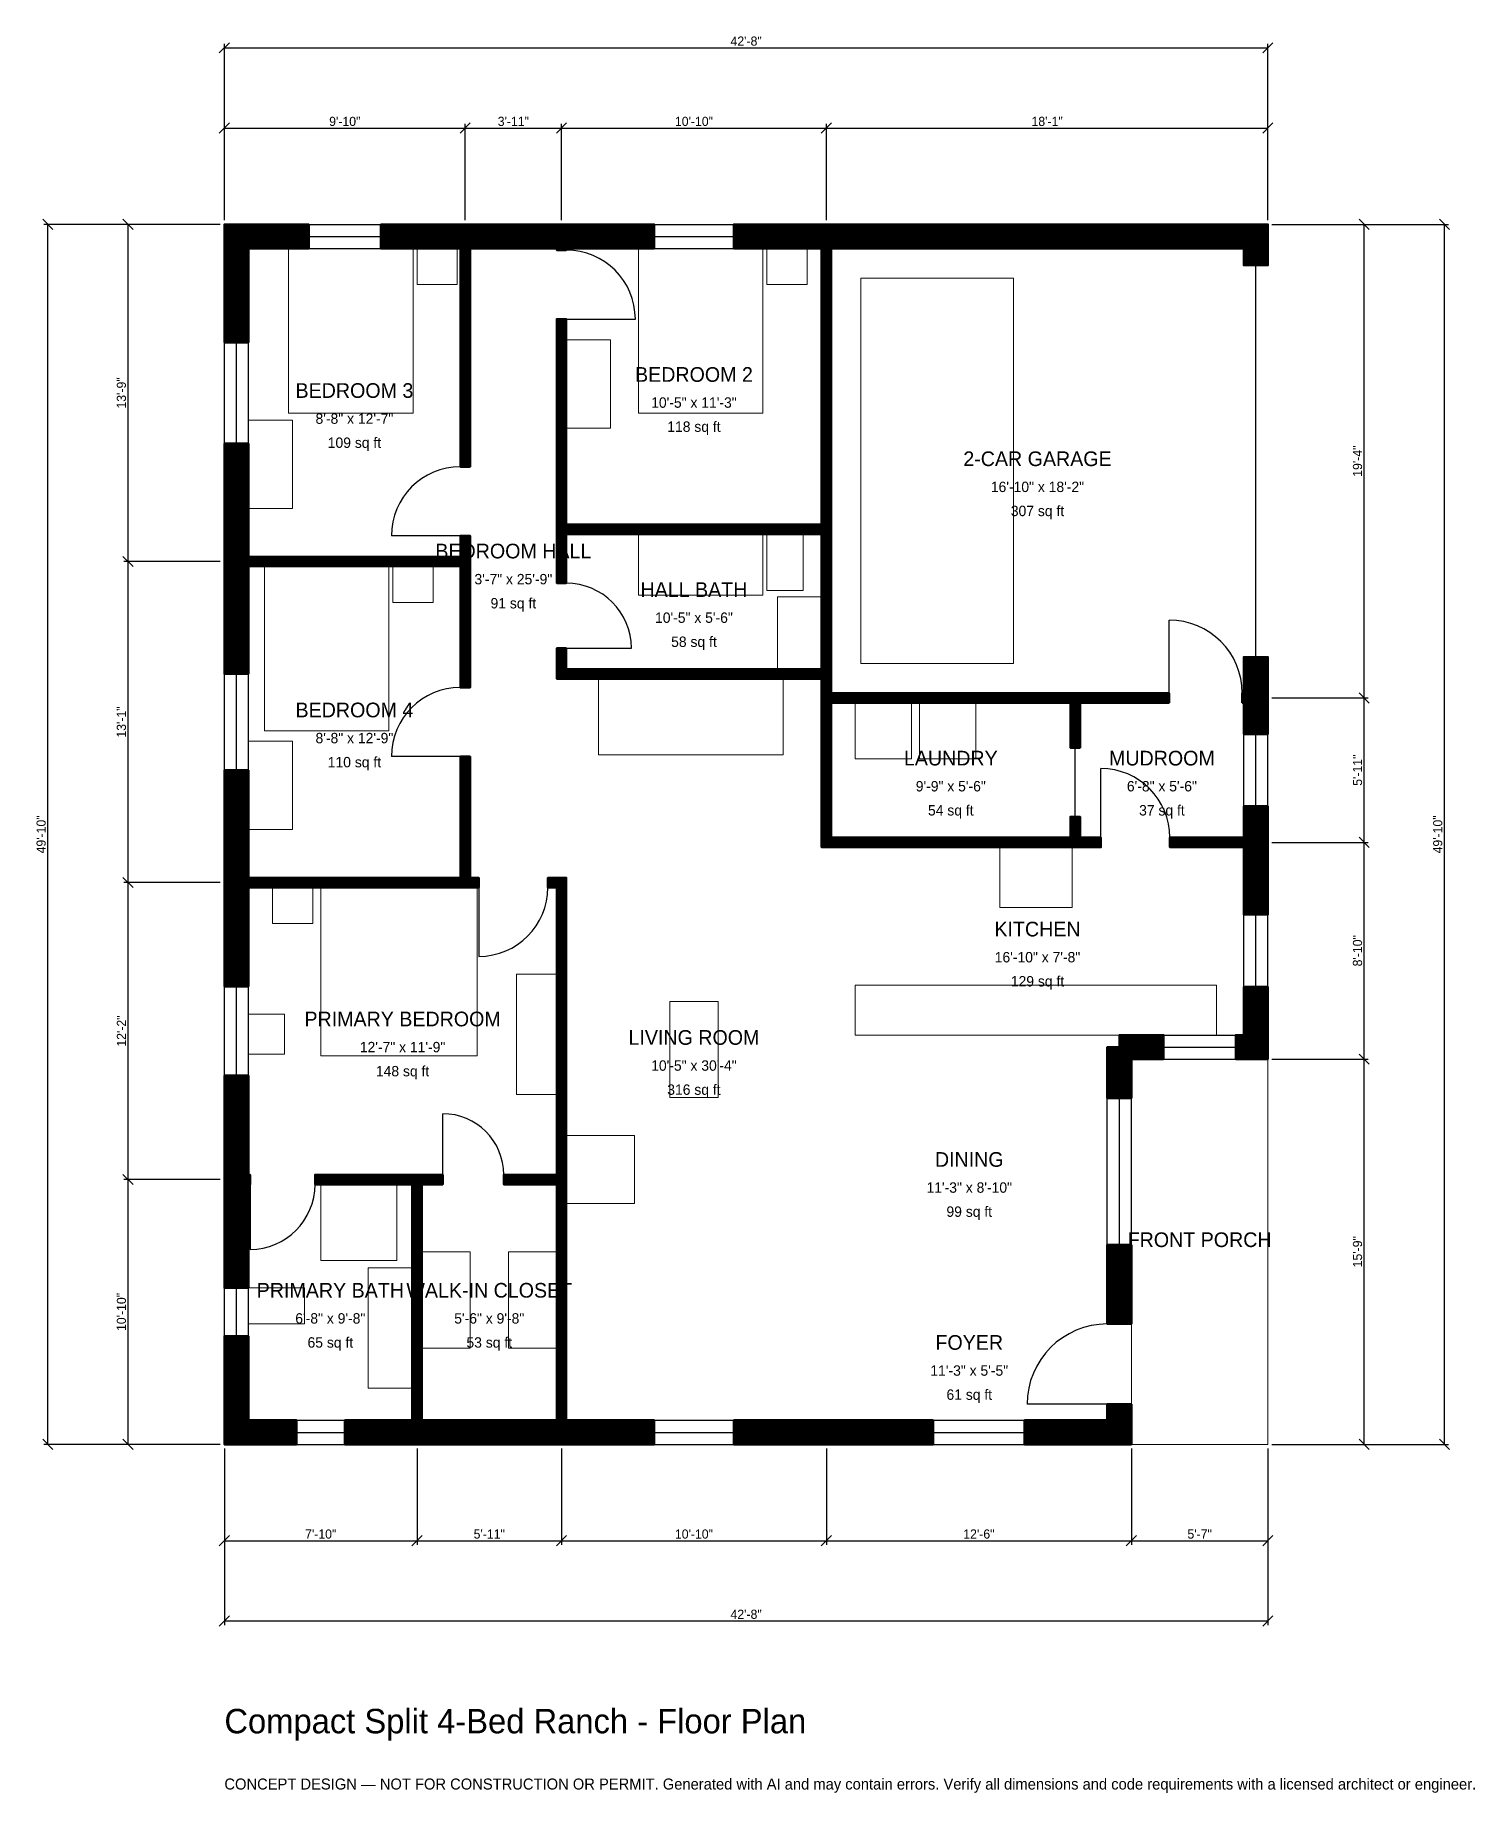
# Model space of a CAD drawing. Header units: inches. Extents: x -93 to 613, y -171 to 691.
import ezdxf
from ezdxf.enums import TextEntityAlignment as Align

# ---------------------------------------------------------------- set-up
doc = ezdxf.new("R2010")
doc.units = ezdxf.units.IN
doc.header["$MEASUREMENT"] = 0
doc.linetypes.add('DASHED', pattern=[0.6, 0.5, -0.1])
for name, color, linetype, lineweight in [('A-ANNO-DIMS', 1, 'Continuous', 13), ('A-ANNO-TEXT', 7, 'Continuous', 18), ('A-AREA-IDEN', 7, 'Continuous', 18), ('A-DOOR', 2, 'Continuous', 25), ('A-FLOR-FIXT', 9, 'Continuous', 13), ('A-FURN', 9, 'Continuous', 13), ('A-GLAZ', 4, 'Continuous', 25), ('A-SITE-PAVE', 8, 'Continuous', 13), ('A-WALL', 7, 'Continuous', 50), ('A-WALL-PATT', 8, 'Continuous', 13)]:
    doc.layers.add(name, color=color, linetype=linetype, lineweight=lineweight)
doc.dimstyles.new('PLAN', dxfattribs={"dimtxt": 4.5, "dimasz": 3, "dimexe": 2, "dimexo": 2, "dimgap": 1, "dimtad": 1, "dimdec": 0, "dimlunit": 4, "dimtsz": 2.5, "dimcen": 2.5, "dimclrd": 1, "dimclre": 1, "dimazin": 3, "dimtfac": 1, "dimtmove": 0, "dimatfit": 3})

msp = doc.modelspace()

# ---------------------------------------------------------------- hatches: boundary and pattern name
at = {"layer": 'A-WALL-PATT'}
h = msp.add_hatch(dxfattribs=at)
h.set_pattern_fill('ANSI31', color=8, scale=0.8)
h.paths.add_polyline_path([(159.4488, 0), (100.3937, 0), (96.8504, 0), (96.8504, 0), (92.126, 0), (92.126, 0), (88.5827, 0), (59.0551, 0), (59.0551, 11.811), (88.5827, 11.811), (92.126, 11.811), (92.126, 127.5591), (44.4882, 127.5591), (44.4882, 132.2835), (92.126, 132.2835), (96.8504, 132.2835), (107.0866, 132.2835), (107.0866, 127.5591), (96.8504, 127.5591), (96.8504, 11.811), (100.3937, 11.811), (159.4488, 11.811), (162.9921, 11.811), (162.9921, 127.5591), (137.0079, 127.5591), (137.0079, 132.2835), (162.9921, 132.2835), (162.9921, 273.2283), (158.6614, 273.2283), (158.6614, 277.9528), (162.9921, 277.9528), (167.7165, 277.9528), (167.7165, 273.2283), (167.7165, 132.2835), (167.7165, 127.5591), (167.7165, 11.811), (171.2598, 11.811), (210.8268, 11.811), (210.8268, 0), (171.2598, 0), (167.7165, 0), (167.7165, 0), (162.9921, 0), (162.9921, 0), (159.4488, 0)])
h.paths.add_polyline_path([(11.811, 0), (11.811, 0), (0, 0), (0, 0), (0, 0), (0, 11.811), (0, 11.811), (0, 53.1496), (11.811, 53.1496), (11.811, 11.811), (35.4331, 11.811), (35.4331, 0), (11.811, 0)])
h.paths.add_polyline_path([(0, 124.0157), (0, 127.5591), (0, 127.5591), (0, 132.2835), (0, 132.2835), (0, 135.8268), (0, 180.9055), (11.811, 180.9055), (11.811, 135.8268), (11.811, 132.2835), (12.5984, 132.2835), (12.5984, 127.5591), (11.811, 127.5591), (11.811, 124.0157), (11.811, 76.7717), (0, 76.7717), (0, 124.0157)])
h.paths.add_polyline_path([(0, 269.685), (0, 273.2283), (0, 273.2283), (0, 277.9528), (0, 277.9528), (0, 281.4961), (0, 330.7087), (11.811, 330.7087), (11.811, 281.4961), (11.811, 277.9528), (115.748, 277.9528), (115.748, 337.4016), (120.4724, 337.4016), (120.4724, 277.9528), (124.8031, 277.9528), (124.8031, 273.2283), (120.4724, 273.2283), (115.748, 273.2283), (11.811, 273.2283), (11.811, 269.685), (11.811, 224.6063), (0, 224.6063), (0, 269.685)])
h.paths.add_polyline_path([(0, 427.1654), (0, 430.7087), (0, 430.7087), (0, 435.4331), (0, 435.4331), (0, 438.9764), (0, 490.9449), (11.811, 490.9449), (11.811, 438.9764), (11.811, 435.4331), (115.748, 435.4331), (115.748, 445.6693), (120.4724, 445.6693), (120.4724, 435.4331), (120.4724, 430.7087), (120.4724, 371.2598), (115.748, 371.2598), (115.748, 430.7087), (11.811, 430.7087), (11.811, 427.1654), (11.811, 377.9528), (0, 377.9528), (0, 427.1654)])
h.paths.add_polyline_path([(0, 586.6142), (0, 586.6142), (0, 598.4252), (0, 598.4252), (0, 598.4252), (11.811, 598.4252), (11.811, 598.4252), (41.3386, 598.4252), (41.3386, 586.6142), (11.811, 586.6142), (11.811, 540.5512), (0, 540.5512), (0, 586.6142)])
h.paths.add_polyline_path([(112.2047, 598.4252), (115.748, 598.4252), (115.748, 598.4252), (120.4724, 598.4252), (120.4724, 598.4252), (124.0157, 598.4252), (159.4488, 598.4252), (162.9921, 598.4252), (162.9921, 598.4252), (167.7165, 598.4252), (167.7165, 598.4252), (171.2598, 598.4252), (210.8268, 598.4252), (210.8268, 586.6142), (171.2598, 586.6142), (167.7165, 586.6142), (167.7165, 585.8268), (162.9921, 585.8268), (162.9921, 586.6142), (159.4488, 586.6142), (124.0157, 586.6142), (120.4724, 586.6142), (120.4724, 479.5276), (115.748, 479.5276), (115.748, 586.6142), (112.2047, 586.6142), (76.7717, 586.6142), (76.7717, 598.4252), (112.2047, 598.4252)])
h.paths.add_polyline_path([(289.3701, 598.4252), (289.3701, 598.4252), (292.9134, 598.4252), (292.9134, 598.4252), (297.6378, 598.4252), (297.6378, 598.4252), (500, 598.4252), (500, 598.4252), (511.811, 598.4252), (511.811, 598.4252), (511.8111, 598.4252), (511.8111, 586.6142), (511.811, 586.6142), (511.811, 578.3465), (500, 578.3465), (500, 586.6142), (301.1811, 586.6142), (301.1811, 586.6142), (297.6378, 586.6142), (297.6378, 451.1811), (297.6378, 446.4567), (297.6378, 380.315), (297.6378, 375.5906), (297.6378, 368.5039), (414.9606, 368.5039), (419.685, 368.5039), (463.3858, 368.5039), (463.3858, 363.7795), (419.685, 363.7795), (419.685, 341.7323), (414.9606, 341.7323), (414.9606, 363.7795), (297.6378, 363.7795), (297.6378, 297.6378), (414.9606, 297.6378), (414.9606, 307.874), (419.685, 307.874), (419.685, 297.6378), (429.9213, 297.6378), (429.9213, 292.9134), (419.685, 292.9134), (414.9606, 292.9134), (297.6378, 292.9134), (292.9134, 292.9134), (292.9134, 297.6378), (292.9134, 363.7795), (292.9134, 368.5039), (292.9134, 375.5906), (167.7165, 375.5906), (162.9921, 375.5906), (162.9921, 380.315), (162.9921, 390.5512), (167.7165, 390.5512), (167.7165, 380.315), (292.9134, 380.315), (292.9134, 446.4567), (167.7165, 446.4567), (167.7165, 422.4409), (162.9921, 422.4409), (162.9921, 446.4567), (162.9921, 451.1811), (162.9921, 551.9685), (167.7165, 551.9685), (167.7165, 451.1811), (292.9134, 451.1811), (292.9134, 586.6142), (249.8031, 586.6142), (249.8031, 598.4252), (289.3701, 598.4252)])
h.paths.add_polyline_path([(511.811, 372.0472), (511.811, 368.5039), (511.8111, 368.5039), (511.8111, 363.7795), (511.811, 363.7795), (511.811, 360.2362), (511.811, 348.4252), (500, 348.4252), (500, 360.2362), (500, 363.7795), (499.2126, 363.7795), (499.2126, 368.5039), (500, 368.5039), (500, 372.0472), (500, 386.2205), (511.811, 386.2205), (511.811, 372.0472)])
h.paths.add_polyline_path([(511.811, 301.1811), (511.811, 297.6378), (511.8111, 297.6378), (511.8111, 292.9134), (511.811, 292.9134), (511.811, 289.3701), (511.811, 259.8425), (500, 259.8425), (500, 289.3701), (500, 292.9134), (463.7795, 292.9134), (463.7795, 297.6378), (500, 297.6378), (500, 301.1811), (500, 312.9921), (511.811, 312.9921), (511.811, 301.1811)])
h.paths.add_polyline_path([(511.811, 200.7874), (511.8111, 200.7874), (511.8111, 188.9764), (511.811, 188.9764), (511.811, 188.9763), (500, 188.9763), (500, 188.9764), (496.063, 188.9764), (496.063, 200.7874), (500, 200.7874), (500, 224.4094), (511.811, 224.4094), (511.811, 200.7874)])
h.paths.add_polyline_path([(444.8819, 188.9764), (444.8819, 169.8819), (433.0709, 169.8819), (433.0709, 194.8819), (438.9764, 194.8819), (438.9764, 200.7874), (460.6299, 200.7874), (460.6299, 188.9764), (444.8819, 188.9764)])
h.paths.add_polyline_path([(444.8819, 84.6457), (444.8819, 72.8346), (444.8819, 59.0551), (433.0709, 59.0551), (433.0709, 72.8346), (433.0709, 84.6457), (433.0709, 97.8346), (444.8819, 97.8346), (444.8819, 84.6457)])
h.paths.add_polyline_path([(444.8819, 11.811), (444.8819, 11.811), (444.8819, 0), (444.8819, 0), (444.8819, 0), (433.0709, 0), (433.0709, 0), (392.5197, 0), (392.5197, 11.811), (433.0709, 11.811), (433.0709, 19.685), (444.8819, 19.685), (444.8819, 11.811)])
h.paths.add_polyline_path([(301.1811, 0), (289.3701, 0), (249.8031, 0), (249.8031, 11.811), (289.3701, 11.811), (301.1811, 11.811), (347.6378, 11.811), (347.6378, 0), (301.1811, 0)])

# ---------------------------------------------------------------- linework, layer by layer
at = {"layer": 'A-DOOR', "linetype": 'DASHED'}
msp.add_line((505.9055, 386.2205), (505.9055, 578.3465), dxfattribs=at)
at = {"layer": 'A-DOOR'}
for p, q in [((167.7165, 551.9685), (201.5748, 551.9685)), ((115.748, 445.6693), (81.8898, 445.6693)), ((463.3858, 368.5039), (463.3858, 404.3307)), ((167.7165, 390.5512), (199.6063, 390.5512)), ((115.748, 337.4016), (81.8898, 337.4016)), ((417.3228, 307.874), (417.3228, 341.7323)), ((429.9213, 297.6378), (429.9213, 331.4961)), ((124.8031, 273.2283), (124.8031, 239.3701)), ((107.0866, 132.2835), (107.0866, 162.2047)), ((12.5984, 127.5591), (12.5984, 95.6693)), ((433.0709, 19.685), (393.7008, 19.685))]:
    msp.add_line(p, q, dxfattribs=at)
for centre, radius, start, end in [((167.7165, 551.9685), 33.8583, 0, 90), ((115.748, 445.6693), 33.8583, 90, 180), ((167.7165, 390.5512), 31.8898, 0, 90), ((463.3858, 368.5039), 35.8268, 0, 90), ((115.748, 337.4016), 33.8583, 90, 180), ((429.9213, 297.6378), 33.8583, 0, 90), ((124.8031, 273.2283), 33.8583, 270, 360), ((107.0866, 132.2835), 29.9213, 0, 90), ((12.5984, 127.5591), 31.8898, 270, 360), ((433.0709, 19.685), 39.3701, 90, 180)]:
    msp.add_arc(centre, radius, start, end, dxfattribs=at)
at = {"layer": 'A-FLOR-FIXT'}
for points in [[(203.1496, 416.5354), (264.1732, 416.5354), (264.1732, 446.4567), (203.1496, 446.4567)], [(266.1417, 418.8976), (283.8583, 418.8976), (283.8583, 446.4567), (266.1417, 446.4567)], [(271.2598, 380.315), (292.9134, 380.315), (292.9134, 415.748), (271.2598, 415.748)], [(309.4488, 200.7874), (486.6142, 200.7874), (486.6142, 225.1969), (309.4488, 225.1969)], [(47.2441, 90.1575), (84.6457, 90.1575), (84.6457, 127.5591), (47.2441, 127.5591)], [(70.4724, 27.5591), (92.126, 27.5591), (92.126, 86.6142), (70.4724, 86.6142)], [(11.811, 59.0551), (39.3701, 59.0551), (39.3701, 76.7717), (11.811, 76.7717)]]:
    msp.add_lwpolyline(points, close=True, dxfattribs=at)
at = {"layer": 'A-FURN'}
for points in [[(31.4961, 505.9055), (92.5197, 505.9055), (92.5197, 586.6142), (31.4961, 586.6142)], [(94.4882, 568.8976), (114.1732, 568.8976), (114.1732, 586.6142), (94.4882, 586.6142)], [(203.1496, 505.9055), (264.1732, 505.9055), (264.1732, 586.6142), (203.1496, 586.6142)], [(266.1417, 568.8976), (285.8268, 568.8976), (285.8268, 586.6142), (266.1417, 586.6142)], [(312.2047, 383.0709), (387.0079, 383.0709), (387.0079, 572.0472), (312.2047, 572.0472)], [(167.7165, 498.4252), (189.3701, 498.4252), (189.3701, 541.7323), (167.7165, 541.7323)], [(11.811, 459.0551), (33.4646, 459.0551), (33.4646, 502.3622), (11.811, 502.3622)], [(19.685, 350), (80.7087, 350), (80.7087, 430.7087), (19.685, 430.7087)], [(82.6772, 412.9921), (102.3622, 412.9921), (102.3622, 430.7087), (82.6772, 430.7087)], [(183.4646, 338.189), (274.0157, 338.189), (274.0157, 375.5906), (183.4646, 375.5906)], [(309.4488, 336.2205), (337.0079, 336.2205), (337.0079, 363.7795), (309.4488, 363.7795)], [(340.9449, 336.2205), (368.5039, 336.2205), (368.5039, 363.7795), (340.9449, 363.7795)], [(11.811, 301.5748), (33.4646, 301.5748), (33.4646, 344.8819), (11.811, 344.8819)], [(380.315, 263.3858), (415.748, 263.3858), (415.748, 292.9134), (380.315, 292.9134)], [(23.622, 255.5118), (43.3071, 255.5118), (43.3071, 273.2283), (23.622, 273.2283)], [(47.2441, 190.5512), (124.0157, 190.5512), (124.0157, 273.2283), (47.2441, 273.2283)], [(143.3071, 171.6535), (162.9921, 171.6535), (162.9921, 230.7087), (143.3071, 230.7087)], [(218.5039, 170.0787), (242.126, 170.0787), (242.126, 217.3228), (218.5039, 217.3228)], [(11.811, 191.3386), (29.5276, 191.3386), (29.5276, 211.0236), (11.811, 211.0236)], [(167.7165, 118.1102), (201.1811, 118.1102), (201.1811, 151.5748), (167.7165, 151.5748)], [(96.8504, 47.2441), (120.4724, 47.2441), (120.4724, 94.4882), (96.8504, 94.4882)], [(139.3701, 47.2441), (162.9921, 47.2441), (162.9921, 94.4882), (139.3701, 94.4882)]]:
    msp.add_lwpolyline(points, close=True, dxfattribs=at)
at = {"layer": 'A-GLAZ'}
for p, q in [((41.3386, 598.4252), (76.7717, 598.4252)), ((210.8268, 598.4252), (249.8031, 598.4252)), ((41.3386, 592.5197), (76.7717, 592.5197)), ((41.3386, 586.6142), (76.7717, 586.6142)), ((210.8268, 592.5197), (249.8031, 592.5197)), ((210.8268, 586.6142), (249.8031, 586.6142)), ((0, 490.9449), (0, 540.5512)), ((5.9055, 490.9449), (5.9055, 540.5512)), ((11.811, 490.9449), (11.811, 540.5512)), ((0, 330.7087), (0, 377.9528)), ((5.9055, 330.7087), (5.9055, 377.9528)), ((11.811, 330.7087), (11.811, 377.9528)), ((500, 312.9921), (500, 348.4252)), ((505.9055, 312.9921), (505.9055, 348.4252)), ((511.811, 312.9921), (511.811, 348.4252)), ((500, 224.4094), (500, 259.8425)), ((505.9055, 224.4094), (505.9055, 259.8425)), ((511.811, 224.4094), (511.811, 259.8425)), ((0, 180.9055), (0, 224.6063)), ((5.9055, 180.9055), (5.9055, 224.6063)), ((11.811, 180.9055), (11.811, 224.6063)), ((460.6299, 200.7874), (496.063, 200.7874)), ((460.6299, 194.8819), (496.063, 194.8819)), ((460.6299, 188.9764), (496.063, 188.9764)), ((433.0709, 97.8346), (433.0709, 169.8819)), ((438.9764, 97.8346), (438.9764, 169.8819)), ((444.8819, 97.8346), (444.8819, 169.8819)), ((0, 53.1496), (0, 76.7717)), ((5.9055, 53.1496), (5.9055, 76.7717)), ((11.811, 53.1496), (11.811, 76.7717)), ((35.4331, 11.811), (59.0551, 11.811)), ((210.8268, 11.811), (249.8031, 11.811)), ((347.6378, 11.811), (392.5197, 11.811)), ((35.4331, 5.9055), (59.0551, 5.9055)), ((35.4331, 0), (59.0551, 0)), ((210.8268, 5.9055), (249.8031, 5.9055)), ((210.8268, 0), (249.8031, 0)), ((347.6378, 5.9055), (392.5197, 5.9055)), ((347.6378, 0), (392.5197, 0))]:
    msp.add_line(p, q, dxfattribs=at)
at = {"layer": 'A-SITE-PAVE', "linetype": 'DASHED'}
msp.add_lwpolyline([(444.8819, 0), (511.811, 0), (511.811, 188.9764), (444.8819, 188.9764)], close=True, dxfattribs=at)
at = {"layer": 'A-WALL'}
for points in [[(0, 586.6142), (0, 586.6142), (0, 598.4252), (0, 598.4252), (0, 598.4252), (11.811, 598.4252), (11.811, 598.4252), (41.3386, 598.4252), (41.3386, 586.6142), (11.811, 586.6142), (11.811, 540.5512), (0, 540.5512), (0, 586.6142)], [(112.2047, 598.4252), (115.748, 598.4252), (115.748, 598.4252), (120.4724, 598.4252), (120.4724, 598.4252), (124.0157, 598.4252), (159.4488, 598.4252), (162.9921, 598.4252), (162.9921, 598.4252), (167.7165, 598.4252), (167.7165, 598.4252), (171.2598, 598.4252), (210.8268, 598.4252), (210.8268, 586.6142), (171.2598, 586.6142), (167.7165, 586.6142), (167.7165, 585.8268), (162.9921, 585.8268), (162.9921, 586.6142), (159.4488, 586.6142), (124.0157, 586.6142), (120.4724, 586.6142), (120.4724, 479.5276), (115.748, 479.5276), (115.748, 586.6142), (112.2047, 586.6142), (76.7717, 586.6142), (76.7717, 598.4252), (112.2047, 598.4252)], [(289.3701, 598.4252), (289.3701, 598.4252), (292.9134, 598.4252), (292.9134, 598.4252), (297.6378, 598.4252), (297.6378, 598.4252), (500, 598.4252), (500, 598.4252), (511.811, 598.4252), (511.811, 598.4252), (511.8111, 598.4252), (511.8111, 586.6142), (511.811, 586.6142), (511.811, 578.3465), (500, 578.3465), (500, 586.6142), (301.1811, 586.6142), (301.1811, 586.6142), (297.6378, 586.6142), (297.6378, 451.1811), (297.6378, 446.4567), (297.6378, 380.315), (297.6378, 375.5906), (297.6378, 368.5039), (414.9606, 368.5039), (419.685, 368.5039), (463.3858, 368.5039), (463.3858, 363.7795), (419.685, 363.7795), (419.685, 341.7323), (414.9606, 341.7323), (414.9606, 363.7795), (297.6378, 363.7795), (297.6378, 297.6378), (414.9606, 297.6378), (414.9606, 307.874), (419.685, 307.874), (419.685, 297.6378), (429.9213, 297.6378), (429.9213, 292.9134), (419.685, 292.9134), (414.9606, 292.9134), (297.6378, 292.9134), (292.9134, 292.9134), (292.9134, 297.6378), (292.9134, 363.7795), (292.9134, 368.5039), (292.9134, 375.5906), (167.7165, 375.5906), (162.9921, 375.5906), (162.9921, 380.315), (162.9921, 390.5512), (167.7165, 390.5512), (167.7165, 380.315), (292.9134, 380.315), (292.9134, 446.4567), (167.7165, 446.4567), (167.7165, 422.4409), (162.9921, 422.4409), (162.9921, 446.4567), (162.9921, 451.1811), (162.9921, 551.9685), (167.7165, 551.9685), (167.7165, 451.1811), (292.9134, 451.1811), (292.9134, 586.6142), (249.8031, 586.6142), (249.8031, 598.4252), (289.3701, 598.4252)], [(0, 427.1654), (0, 430.7087), (0, 430.7087), (0, 435.4331), (0, 435.4331), (0, 438.9764), (0, 490.9449), (11.811, 490.9449), (11.811, 438.9764), (11.811, 435.4331), (115.748, 435.4331), (115.748, 445.6693), (120.4724, 445.6693), (120.4724, 435.4331), (120.4724, 430.7087), (120.4724, 371.2598), (115.748, 371.2598), (115.748, 430.7087), (11.811, 430.7087), (11.811, 427.1654), (11.811, 377.9528), (0, 377.9528), (0, 427.1654)], [(511.811, 372.0472), (511.811, 368.5039), (511.8111, 368.5039), (511.8111, 363.7795), (511.811, 363.7795), (511.811, 360.2362), (511.811, 348.4252), (500, 348.4252), (500, 360.2362), (500, 363.7795), (499.2126, 363.7795), (499.2126, 368.5039), (500, 368.5039), (500, 372.0472), (500, 386.2205), (511.811, 386.2205), (511.811, 372.0472)], [(0, 269.685), (0, 273.2283), (0, 273.2283), (0, 277.9528), (0, 277.9528), (0, 281.4961), (0, 330.7087), (11.811, 330.7087), (11.811, 281.4961), (11.811, 277.9528), (115.748, 277.9528), (115.748, 337.4016), (120.4724, 337.4016), (120.4724, 277.9528), (124.8031, 277.9528), (124.8031, 273.2283), (120.4724, 273.2283), (115.748, 273.2283), (11.811, 273.2283), (11.811, 269.685), (11.811, 224.6063), (0, 224.6063), (0, 269.685)], [(511.811, 301.1811), (511.811, 297.6378), (511.8111, 297.6378), (511.8111, 292.9134), (511.811, 292.9134), (511.811, 289.3701), (511.811, 259.8425), (500, 259.8425), (500, 289.3701), (500, 292.9134), (463.7795, 292.9134), (463.7795, 297.6378), (500, 297.6378), (500, 301.1811), (500, 312.9921), (511.811, 312.9921), (511.811, 301.1811)], [(159.4488, 0), (100.3937, 0), (96.8504, 0), (96.8504, 0), (92.126, 0), (92.126, 0), (88.5827, 0), (59.0551, 0), (59.0551, 11.811), (88.5827, 11.811), (92.126, 11.811), (92.126, 127.5591), (44.4882, 127.5591), (44.4882, 132.2835), (92.126, 132.2835), (96.8504, 132.2835), (107.0866, 132.2835), (107.0866, 127.5591), (96.8504, 127.5591), (96.8504, 11.811), (100.3937, 11.811), (159.4488, 11.811), (162.9921, 11.811), (162.9921, 127.5591), (137.0079, 127.5591), (137.0079, 132.2835), (162.9921, 132.2835), (162.9921, 273.2283), (158.6614, 273.2283), (158.6614, 277.9528), (162.9921, 277.9528), (167.7165, 277.9528), (167.7165, 273.2283), (167.7165, 132.2835), (167.7165, 127.5591), (167.7165, 11.811), (171.2598, 11.811), (210.8268, 11.811), (210.8268, 0), (171.2598, 0), (167.7165, 0), (167.7165, 0), (162.9921, 0), (162.9921, 0), (159.4488, 0)], [(511.811, 200.7874), (511.8111, 200.7874), (511.8111, 188.9764), (511.811, 188.9764), (511.811, 188.9763), (500, 188.9763), (500, 188.9764), (496.063, 188.9764), (496.063, 200.7874), (500, 200.7874), (500, 224.4094), (511.811, 224.4094), (511.811, 200.7874)], [(444.8819, 188.9764), (444.8819, 169.8819), (433.0709, 169.8819), (433.0709, 194.8819), (438.9764, 194.8819), (438.9764, 200.7874), (460.6299, 200.7874), (460.6299, 188.9764), (444.8819, 188.9764)], [(0, 124.0157), (0, 127.5591), (0, 127.5591), (0, 132.2835), (0, 132.2835), (0, 135.8268), (0, 180.9055), (11.811, 180.9055), (11.811, 135.8268), (11.811, 132.2835), (12.5984, 132.2835), (12.5984, 127.5591), (11.811, 127.5591), (11.811, 124.0157), (11.811, 76.7717), (0, 76.7717), (0, 124.0157)], [(444.8819, 84.6457), (444.8819, 72.8346), (444.8819, 59.0551), (433.0709, 59.0551), (433.0709, 72.8346), (433.0709, 84.6457), (433.0709, 97.8346), (444.8819, 97.8346), (444.8819, 84.6457)], [(11.811, 0), (11.811, 0), (0, 0), (0, 0), (0, 0), (0, 11.811), (0, 11.811), (0, 53.1496), (11.811, 53.1496), (11.811, 11.811), (35.4331, 11.811), (35.4331, 0), (11.811, 0)], [(444.8819, 11.811), (444.8819, 11.811), (444.8819, 0), (444.8819, 0), (444.8819, 0), (433.0709, 0), (433.0709, 0), (392.5197, 0), (392.5197, 11.811), (433.0709, 11.811), (433.0709, 19.685), (444.8819, 19.685), (444.8819, 11.811)], [(301.1811, 0), (289.3701, 0), (249.8031, 0), (249.8031, 11.811), (289.3701, 11.811), (301.1811, 11.811), (347.6378, 11.811), (347.6378, 0), (301.1811, 0)]]:
    msp.add_lwpolyline(points, close=True, dxfattribs=at)

# ---------------------------------------------------------------- texts
at = {"layer": 'A-ANNO-TEXT'}
for s, height, p in [('Compact Split 4-Bed Ranch - Floor Plan', 12, (0, -141.7323)), ('CONCEPT DESIGN — NOT FOR CONSTRUCTION OR PERMIT. Generated with AI and may contain errors. Verify all dimensions and code requirements with a licensed architect or engineer.', 5.4, (0, -169.2913))]:
    msp.add_text(s, height=height, dxfattribs=at).set_placement(p)
at = {"layer": 'A-AREA-IDEN'}
for s, height, p in [('BEDROOM 2', 7.2, (230.315, 524.8031)), ('BEDROOM 3', 7.2, (63.7795, 516.9291)), ('10\'-5" x 11\'-3"', 5.1, (230.315, 511.0236)), ('8\'-8" x 12\'-7"', 5.1, (63.7795, 503.1496)), ('118 sq ft', 5.1, (230.315, 499.2126)), ('109 sq ft', 5.1, (63.7795, 491.3386)), ('2-CAR GARAGE', 7.2, (398.8189, 483.4646)), ('16\'-10" x 18\'-2"', 5.1, (398.8189, 469.685)), ('307 sq ft', 5.1, (398.8189, 457.874)), ('BEDROOM HALL', 7.2, (141.7323, 438.189)), ('3\'-7" x 25\'-9"', 5.1, (141.7323, 424.4094)), ('HALL BATH', 7.2, (230.315, 419.2913)), ('91 sq ft', 5.1, (141.7323, 412.5984)), ('10\'-5" x 5\'-6"', 5.1, (230.315, 405.5118)), ('58 sq ft', 5.1, (230.315, 393.7008)), ('BEDROOM 4', 7.2, (63.7795, 360.2362)), ('8\'-8" x 12\'-9"', 5.1, (63.7795, 346.4567)), ('110 sq ft', 5.1, (63.7795, 334.6457)), ('LAUNDRY', 7.2, (356.2992, 336.6142)), ('MUDROOM', 7.2, (459.8425, 336.6142)), ('9\'-9" x 5\'-6"', 5.1, (356.2992, 322.8346)), ('6\'-8" x 5\'-6"', 5.1, (459.8425, 322.8346)), ('54 sq ft', 5.1, (356.2992, 311.0236)), ('37 sq ft', 5.1, (459.8425, 311.0236)), ('KITCHEN', 7.2, (398.8189, 252.7559)), ('16\'-10" x 7\'-8"', 5.1, (398.8189, 238.9764)), ('129 sq ft', 5.1, (398.8189, 227.1654)), ('PRIMARY BEDROOM', 7.2, (87.4016, 208.6614)), ('LIVING ROOM', 7.2, (230.315, 199.6063)), ('12\'-7" x 11\'-9"', 5.1, (87.4016, 194.8819)), ('148 sq ft', 5.1, (87.4016, 183.0709)), ('10\'-5" x 30\'-4"', 5.1, (230.315, 185.8268)), ('316 sq ft', 5.1, (230.315, 174.0157)), ('DINING', 7.2, (365.3543, 139.7638)), ('11\'-3" x 8\'-10"', 5.1, (365.3543, 125.9843)), ('99 sq ft', 5.1, (365.3543, 114.1732)), ('FRONT PORCH', 7.2, (478.3465, 100.3937)), ('PRIMARY BATH', 7.2, (51.9685, 75.5906)), ('WALK-IN CLOSET', 7.2, (129.9213, 75.5906)), ('6\'-8" x 9\'-8"', 5.1, (51.9685, 61.811)), ('5\'-6" x 9\'-8"', 5.1, (129.9213, 61.811)), ('65 sq ft', 5.1, (51.9685, 50)), ('53 sq ft', 5.1, (129.9213, 50)), ('FOYER', 7.2, (365.3543, 50)), ('11\'-3" x 5\'-5"', 5.1, (365.3543, 36.2205)), ('61 sq ft', 5.1, (365.3543, 24.4094))]:
    msp.add_text(s, height=height, dxfattribs=at).set_placement(p, align=Align.MIDDLE_CENTER)

# ---------------------------------------------------------------- dimensions: what is measured, and where the dimension line sits
at = {"layer": 'A-ANNO-DIMS'}
for base, p1, p2, text in [((0, 685.0394), (0, 598.4252), (511.811, 598.4252), '42\'-8"'), ((0, 645.6693), (0, 598.4252), (118.1102, 598.4252), '9\'-10"'), ((118.1102, 645.6693), (118.1102, 598.4252), (165.3543, 598.4252), '3\'-11"'), ((165.3543, 645.6693), (165.3543, 598.4252), (295.2756, 598.4252), '10\'-10"'), ((295.2756, 645.6693), (295.2756, 598.4252), (511.811, 598.4252), '18\'-1"'), ((0, -47.2441), (0, 0), (94.4882, 0), '7\'-10"'), ((0, -86.6142), (0, 0), (511.811, 0), '42\'-8"'), ((94.4882, -47.2441), (94.4882, 0), (165.3543, 0), '5\'-11"'), ((165.3543, -47.2441), (165.3543, 0), (295.2756, 0), '10\'-10"'), ((295.2756, -47.2441), (295.2756, 0), (444.8819, 0), '12\'-6"'), ((444.8819, -47.2441), (444.8819, 0), (511.811, 0), '5\'-7"')]:
    msp.add_linear_dim(base=base, p1=p1, p2=p2, text=text, dimstyle='PLAN', dxfattribs=at).render()
for base, p1, p2, text in [((-86.6142, 0), (0, 0), (0, 598.4252), '49\'-10"'), ((-47.2441, 433.0709), (0, 433.0709), (0, 598.4252), '13\'-9"'), ((559.0551, 366.1417), (511.811, 366.1417), (511.811, 598.4252), '19\'-4"'), ((598.4252, 0), (511.811, 0), (511.811, 598.4252), '49\'-10"'), ((-47.2441, 275.5906), (0, 275.5906), (0, 433.0709), '13\'-1"'), ((559.0551, 295.2756), (511.811, 295.2756), (511.811, 366.1417), '5\'-11"'), ((559.0551, 188.9764), (511.811, 188.9764), (511.811, 295.2756), '8\'-10"'), ((-47.2441, 129.9213), (0, 129.9213), (0, 275.5906), '12\'-2"'), ((559.0551, 0), (511.811, 0), (511.811, 188.9764), '15\'-9"'), ((-47.2441, 0), (0, 0), (0, 129.9213), '10\'-10"')]:
    msp.add_linear_dim(base=base, p1=p1, p2=p2, angle=90, text=text, dimstyle='PLAN', dxfattribs=at).render()

doc.saveas('drawing.dxf')
